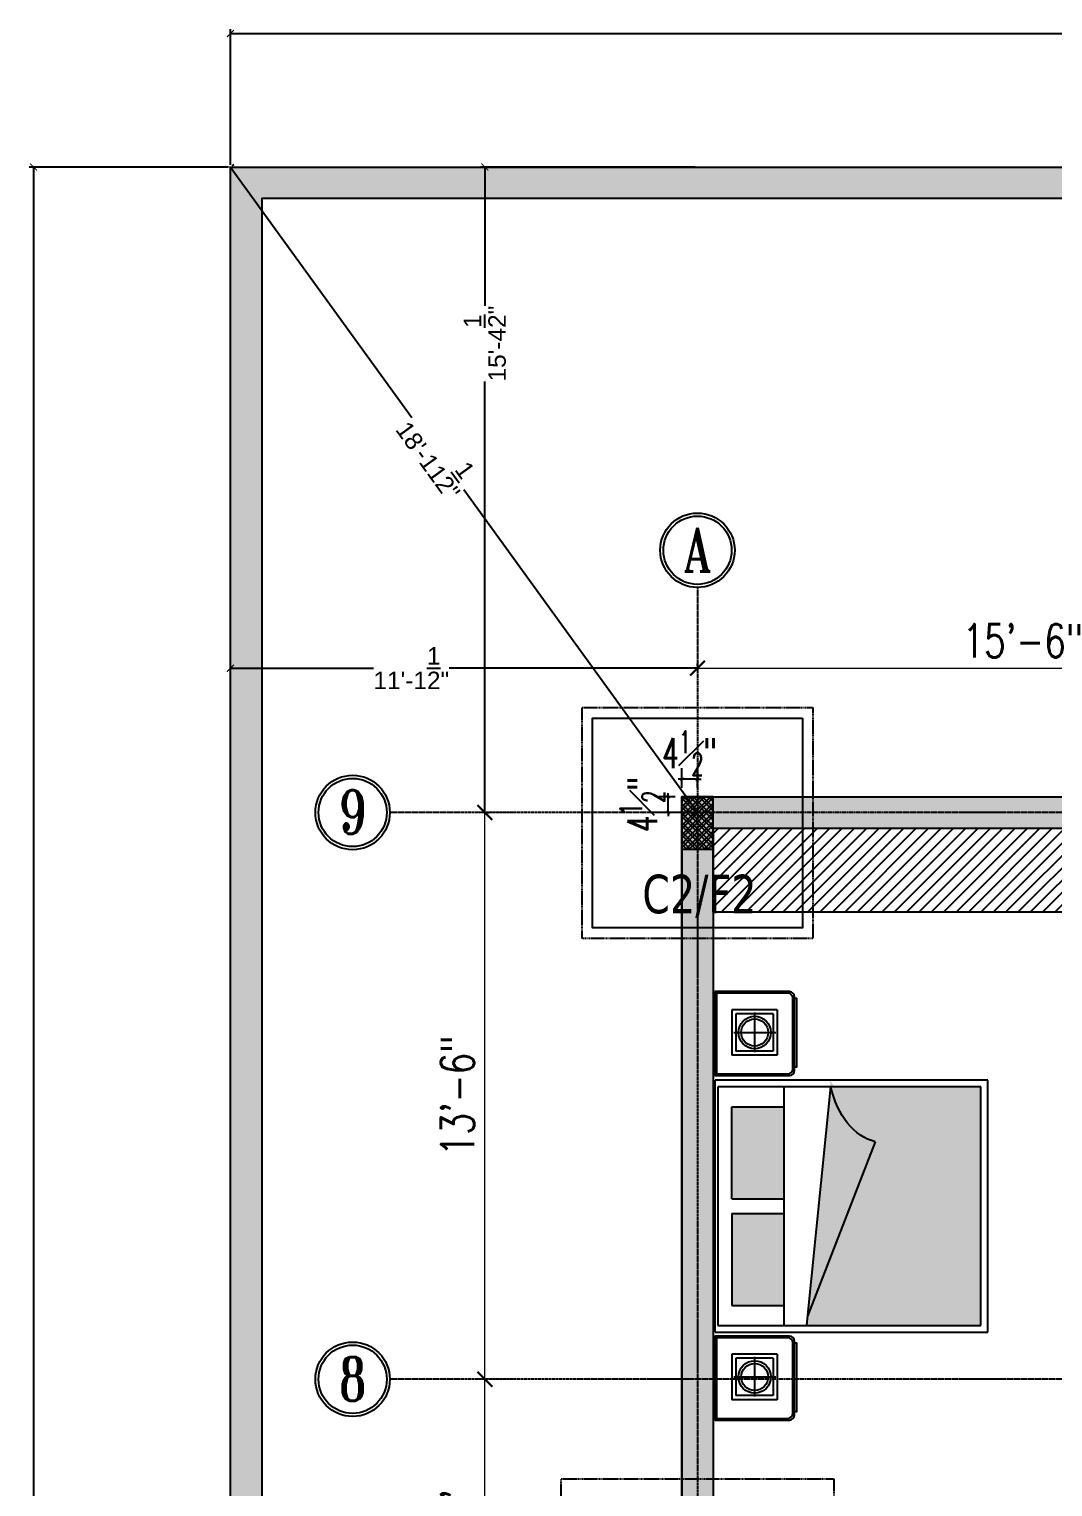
# Model space of a CAD drawing. Header units: inches. Extents: x 99023 to 109265, y 17199 to 18675.
# Drawn here: x 102833.8 to 103126.4, y 18217.2 to 18633.8 of the extents above; entities that cross this region are included whole.
import ezdxf
from ezdxf.enums import TextEntityAlignment as Align

# ---------------------------------------------------------------- set-up
doc = ezdxf.new("R2010")
doc.units = ezdxf.units.IN
doc.linetypes.add('CENTER', pattern=[2, 1.25, -0.25, 0.25, -0.25])
doc.linetypes.add('HIDDEN', pattern=[0.375, 0.25, -0.125])
doc.layers.get('0').update_dxf_attribs({"color": 255})
for name, color, linetype in [('Column', 170, 'Continuous'), ('FOOT', 4, 'Continuous'), ('FRN', 8, 'Continuous'), ('GRID-DIM', 5, 'Continuous'), ('HAT', 8, 'Continuous'), ('HATCH', 8, 'Continuous'), ('I-WALL-PATT', 7, 'Continuous'), ('PLAN', 1, 'Continuous'), ('TEXT', 7, 'Continuous')]:
    doc.layers.add(name, color=color, linetype=linetype)
doc.layers.add('DIM', color=250, linetype='Continuous', lineweight=15)
doc.styles.add('JCK', font='verdana.ttf', dxfattribs={"width": 0.75})
doc.styles.add('ROMANS', font='romans.shx', dxfattribs={"width": 0.75})
doc.styles.add('ROMANT', font='romant.shx')
doc.styles.get("Standard").update_dxf_attribs({"font": 'arial.ttf'})
doc.styles.add('style2', font='romans.shx', dxfattribs={"width": 0.65})
doc.dimstyles.new('115', dxfattribs={"dimscale": 4.25, "dimtxt": 3, "dimasz": 0.5, "dimexe": 0.75, "dimexo": 0.75, "dimgap": 0.25, "dimtad": 1, "dimdec": 8, "dimzin": 0, "dimdsep": 46, "dimlunit": 4, "dimtxsty": 'style2', "dimblk": 'DOT', "dimcen": 0.25, "dimdle": 0.75, "dimclrd": 5, "dimclre": 5, "dimclrt": 2, "dimadec": 0, "dimazin": 0, "dimtfac": 0.75, "dimtdec": 8, "dimtix": 1, "dimtmove": 2, "dimatfit": 0, "dimfxl": 1, "dimfrac": 1, "dimtolj": 1, "dimtzin": 0, "dimlwd": -1, "dimlwe": -1, "dimarcsym": 0})
doc.dimstyles.new('ISO-25', dxfattribs={"dimtxt": 5, "dimasz": 2, "dimexe": 1.25, "dimexo": 0.625, "dimtad": 0, "dimdec": 1, "dimlunit": 4, "dimtxsty": 'Standard', "dimblk": 'ARCHTICK', "dimcen": 2.5, "dimclrd": 5, "dimclre": 5, "dimclrt": 6, "dimadec": 0, "dimazin": 0, "dimtfac": 1, "dimtdec": 1, "dimtmove": 0, "dimatfit": 3, "dimfxl": 1, "dimarcsym": 0})
doc.dimstyles.new('JCK', dxfattribs={"dimscale": 4.25, "dimtxt": 3.25, "dimasz": 1.5, "dimexe": 1, "dimexo": 1, "dimgap": 0.5, "dimtad": 1, "dimdec": 1, "dimzin": 0, "dimdsep": 46, "dimlunit": 4, "dimtxsty": 'ROMANS', "dimblk": 'ARCHTICK', "dimcen": 0.09, "dimdle": 1, "dimclrd": 5, "dimclre": 5, "dimclrt": 6, "dimadec": 0, "dimazin": 0, "dimtfac": 1, "dimtdec": 1, "dimtix": 1, "dimtmove": 2, "dimatfit": 0, "dimfxl": 1, "dimfrac": 1, "dimtolj": 1, "dimtzin": 0, "dimlwd": -1, "dimlwe": -1, "dimarcsym": 0})

# ---------------------------------------------------------------- blocks, each defined once
blk = doc.blocks.new('_ArchTick')
at = {"color": 0, "linetype": 'ByBlock', "const_width": 0.15}
blk.add_lwpolyline([(-0.5, -0.5), (0.5, 0.5)], dxfattribs=at)
blk = doc.blocks.new('*D116')
at = {"layer": 'Defpoints', "color": 0, "linetype": 'ByBlock', "lineweight": -2, "transparency": 16777216}
for p in [(103020.34, 18419.46), (103020.34, 18413.78), (103024.84, 18413.78)]:
    blk.add_point(p, dxfattribs=at)
at = {"layer": 'GRID-DIM', "color": 5, "linetype": 'ByBlock', "transparency": 16777216}
for p, q in [((103020.34, 18416.97), (103020.34, 18422.65)), ((103024.84, 18416.97), (103024.84, 18422.65)), ((103020.34, 18419.46), (103019.28, 18419.46)), ((103024.84, 18419.46), (103020.34, 18419.46)), ((103024.84, 18419.46), (103025.91, 18419.46))]:
    blk.add_line(p, q, dxfattribs=at)
at = {"layer": 'GRID-DIM', "color": 5, "linetype": 'ByBlock', "transparency": 16777216, "xscale": 1.0625, "yscale": 1.0625, "zscale": 1.0625}
blk.add_blockref('_ArchTick', (103020.34, 18419.46), dxfattribs=at)
at = {"layer": 'GRID-DIM', "color": 5, "linetype": 'ByBlock', "transparency": 16777216, "xscale": 1.0625, "yscale": 1.0625, "zscale": 1.0625, "rotation": 180}
blk.add_blockref('_ArchTick', (103024.84, 18419.46), dxfattribs=at)
at = {"layer": 'GRID-DIM', "color": 2, "linetype": 'ByBlock', "transparency": 16777216, "insert": (103022.59, 18426.9), "char_height": 8.5, "attachment_point": 5, "style": 'style2'}
blk.add_mtext('\\A1;4{\\H0.75x;\\S1#2;}"', dxfattribs=at)
blk = doc.blocks.new('*D117')
at = {"layer": 'Defpoints', "color": 0, "linetype": 'ByBlock', "lineweight": -2, "transparency": 16777216}
for p in [(103016.49, 18414.44), (103021.62, 18414.44), (103021.62, 18409.94)]:
    blk.add_point(p, dxfattribs=at)
at = {"layer": 'GRID-DIM', "color": 5, "linetype": 'ByBlock', "transparency": 16777216}
for p, q in [((103018.44, 18414.44), (103013.3, 18414.44)), ((103016.49, 18414.44), (103016.49, 18415.5)), ((103016.49, 18409.94), (103016.49, 18414.44)), ((103018.44, 18409.94), (103013.3, 18409.94)), ((103016.49, 18409.94), (103016.49, 18408.88))]:
    blk.add_line(p, q, dxfattribs=at)
at = {"layer": 'GRID-DIM', "color": 5, "linetype": 'ByBlock', "transparency": 16777216, "xscale": 1.0625, "yscale": 1.0625, "zscale": 1.0625}
for p, rotation in [((103016.49, 18414.44), 270), ((103016.49, 18409.94), 90)]:
    blk.add_blockref('_ArchTick', p, dxfattribs=dict(at, rotation=rotation))
at = {"layer": 'GRID-DIM', "color": 2, "linetype": 'ByBlock', "transparency": 16777216, "insert": (103009.05, 18412.19), "char_height": 8.5, "attachment_point": 5, "rotation": 90, "style": 'style2'}
blk.add_mtext('\\A1;4{\\H0.75x;\\S1#2;}"', dxfattribs=at)
blk = doc.blocks.new('*D86')
at = {"layer": 'Defpoints', "color": 0, "linetype": 'ByBlock', "lineweight": -2, "transparency": 16777216}
for p in [(103210.84, 18451.2), (103024.84, 18449.38), (103210.84, 18449.38)]:
    blk.add_point(p, dxfattribs=at)
at = {"layer": 'DIM', "color": 5, "linetype": 'ByBlock', "transparency": 16777216}
for p, q in [((103022.72, 18451.2), (103212.97, 18451.2)), ((103024.84, 18451.51), (103024.84, 18453.33)), ((103210.84, 18451.51), (103210.84, 18453.33))]:
    blk.add_line(p, q, dxfattribs=at)
at = {"layer": 'DIM', "color": 5, "linetype": 'ByBlock', "transparency": 16777216, "xscale": 4.25, "yscale": 4.25, "zscale": 4.25, "rotation": 180}
blk.add_blockref('_ArchTick', (103024.84, 18451.2), dxfattribs=at)
at = {"layer": 'DIM', "color": 5, "linetype": 'ByBlock', "transparency": 16777216, "xscale": 4.25, "yscale": 4.25, "zscale": 4.25}
blk.add_blockref('_ArchTick', (103210.84, 18451.2), dxfattribs=at)
at = {"layer": 'DIM', "color": 6, "linetype": 'ByBlock', "transparency": 16777216, "insert": (103117.84, 18459.02), "char_height": 9.562, "attachment_point": 5, "style": 'ROMANS'}
blk.add_mtext('\\A1;15\'-6"', dxfattribs=at)
blk = doc.blocks.new('*D30')
at = {"layer": 'Defpoints', "color": 0, "linetype": 'ByBlock', "lineweight": -2, "transparency": 16777216}
for p in [(102964.08, 18247.94), (102975.05, 18247.94), (102975.05, 18175.94)]:
    blk.add_point(p, dxfattribs=at)
at = {"layer": 'DIM', "color": 5, "linetype": 'ByBlock', "transparency": 16777216}
for p, q in [((102964.08, 18173.81), (102964.08, 18250.06)), ((102972.92, 18247.94), (102961.95, 18247.94)), ((102972.92, 18175.94), (102961.95, 18175.94))]:
    blk.add_line(p, q, dxfattribs=at)
at = {"layer": 'DIM', "color": 5, "linetype": 'ByBlock', "transparency": 16777216, "xscale": 4.25, "yscale": 4.25, "zscale": 4.25}
for p, rotation in [((102964.08, 18247.94), 90), ((102964.08, 18175.94), 270)]:
    blk.add_blockref('_ArchTick', p, dxfattribs=dict(at, rotation=rotation))
at = {"layer": 'DIM', "color": 6, "linetype": 'ByBlock', "transparency": 16777216, "insert": (102956.26, 18211.94), "char_height": 9.562, "attachment_point": 5, "rotation": 90, "style": 'ROMANS'}
blk.add_mtext("\\A1;6'", dxfattribs=at)
blk = doc.blocks.new('*D31')
at = {"layer": 'Defpoints', "color": 0, "linetype": 'ByBlock', "lineweight": -2, "transparency": 16777216}
for p in [(102964.08, 18409.94), (102975.05, 18409.94), (102975.05, 18247.94)]:
    blk.add_point(p, dxfattribs=at)
at = {"layer": 'DIM', "color": 5, "linetype": 'ByBlock', "transparency": 16777216}
for p, q in [((102972.92, 18409.94), (102961.95, 18409.94)), ((102964.08, 18245.81), (102964.08, 18412.06)), ((102972.92, 18247.94), (102961.95, 18247.94))]:
    blk.add_line(p, q, dxfattribs=at)
at = {"layer": 'DIM', "color": 5, "linetype": 'ByBlock', "transparency": 16777216, "xscale": 4.25, "yscale": 4.25, "zscale": 4.25}
for p, rotation in [((102964.08, 18409.94), 90), ((102964.08, 18247.94), 270)]:
    blk.add_blockref('_ArchTick', p, dxfattribs=dict(at, rotation=rotation))
at = {"layer": 'DIM', "color": 6, "linetype": 'ByBlock', "transparency": 16777216, "insert": (102956.26, 18328.94), "char_height": 9.562, "attachment_point": 5, "rotation": 90, "style": 'ROMANS'}
blk.add_mtext('\\A1;13\'-6"', dxfattribs=at)
blk = doc.blocks.new('*D120')
at = {"color": 5, "lineweight": -2, "transparency": 16777216}
for p, q in [((102891.34, 18595.06), (102891.34, 18633.85)), ((105531.34, 18595.06), (105531.34, 18633.85)), ((102891.34, 18632.6), (104188.3, 18632.6)), ((105531.34, 18632.6), (104234.39, 18632.6))]:
    blk.add_line(p, q, dxfattribs=at)
at = {"layer": 'Defpoints', "color": 0, "lineweight": -2, "transparency": 16777216}
for p in [(105531.34, 18632.6), (102891.34, 18594.44), (105531.34, 18594.44)]:
    blk.add_point(p, dxfattribs=at)
at = {"color": 5, "lineweight": -2, "transparency": 16777216, "xscale": 2, "yscale": 2, "zscale": 2, "rotation": 180}
blk.add_blockref('_ArchTick', (102891.34, 18632.6), dxfattribs=at)
at = {"color": 5, "lineweight": -2, "transparency": 16777216, "xscale": 2, "yscale": 2, "zscale": 2}
blk.add_blockref('_ArchTick', (105531.34, 18632.6), dxfattribs=at)
at = {"color": 6, "lineweight": -2, "transparency": 16777216, "insert": (104211.34, 18632.6), "char_height": 18, "attachment_point": 5}
blk.add_mtext("220'", dxfattribs=at)
blk = doc.blocks.new('*D121')
at = {"color": 5, "lineweight": -2, "transparency": 16777216}
for p, q in [((102890.72, 18594.44), (102833.79, 18594.44)), ((102835.04, 18594.44), (102835.04, 18016.34)), ((102835.04, 17406.44), (102835.04, 17984.54)), ((102890.72, 17406.44), (102833.79, 17406.44))]:
    blk.add_line(p, q, dxfattribs=at)
at = {"layer": 'Defpoints', "color": 0, "lineweight": -2, "transparency": 16777216}
for p in [(102891.34, 18594.44), (102835.04, 17406.44), (102891.34, 17406.44)]:
    blk.add_point(p, dxfattribs=at)
at = {"color": 5, "lineweight": -2, "transparency": 16777216, "xscale": 2, "yscale": 2, "zscale": 2}
for p, rotation in [((102835.04, 18594.44), 90), ((102835.04, 17406.44), 270)]:
    blk.add_blockref('_ArchTick', p, dxfattribs=dict(at, rotation=rotation))
at = {"color": 6, "lineweight": -2, "transparency": 16777216, "insert": (102835.04, 18000.44), "char_height": 18, "attachment_point": 5, "rotation": 90}
blk.add_mtext("99'", dxfattribs=at)
blk = doc.blocks.new('*D122')
at = {"color": 132, "lineweight": -2, "transparency": 16777216}
for p, q in [((103024.22, 18594.44), (102962.83, 18594.44)), ((102964.08, 18594.44), (102964.08, 18554.77)), ((102964.08, 18409.94), (102964.08, 18533.17)), ((102964.7, 18409.94), (102965.33, 18409.94))]:
    blk.add_line(p, q, dxfattribs=at)
at = {"layer": 'Defpoints', "color": 0, "lineweight": -2, "transparency": 16777216}
for p in [(102964.08, 18594.44), (103024.84, 18594.44), (102964.08, 18409.94)]:
    blk.add_point(p, dxfattribs=at)
at = {"color": 132, "lineweight": -2, "transparency": 16777216, "xscale": 2, "yscale": 2, "zscale": 2}
for p, rotation in [((102964.08, 18594.44), 90), ((102964.08, 18409.94), 270)]:
    blk.add_blockref('_ArchTick', p, dxfattribs=dict(at, rotation=rotation))
at = {"color": 132, "lineweight": -2, "transparency": 16777216, "insert": (102964.08, 18543.97), "char_height": 5, "attachment_point": 5, "rotation": 90}
blk.add_mtext('15\'-4{\\H1x;\\S1/2;}"', dxfattribs=at)
blk = doc.blocks.new('*D123')
at = {"color": 132, "lineweight": -2, "transparency": 16777216}
for p, q in [((102891.34, 18410.56), (102891.34, 18452.45)), ((102891.34, 18451.2), (102932.24, 18451.2)), ((103024.84, 18451.2), (102953.84, 18451.2)), ((103024.84, 18451.83), (103024.84, 18452.45))]:
    blk.add_line(p, q, dxfattribs=at)
at = {"layer": 'Defpoints', "color": 0, "lineweight": -2, "transparency": 16777216}
for p in [(102891.34, 18451.2), (103024.84, 18451.2), (102891.34, 18409.94)]:
    blk.add_point(p, dxfattribs=at)
at = {"color": 132, "lineweight": -2, "transparency": 16777216, "xscale": 2, "yscale": 2, "zscale": 2, "rotation": 180}
blk.add_blockref('_ArchTick', (102891.34, 18451.2), dxfattribs=at)
at = {"color": 132, "lineweight": -2, "transparency": 16777216, "xscale": 2, "yscale": 2, "zscale": 2}
blk.add_blockref('_ArchTick', (103024.84, 18451.2), dxfattribs=at)
at = {"color": 132, "lineweight": -2, "transparency": 16777216, "insert": (102943.04, 18451.2), "char_height": 5, "attachment_point": 5}
blk.add_mtext('11\'-1{\\H1x;\\S1/2;}"', dxfattribs=at)
blk = doc.blocks.new('*D124')
at = {"color": 132, "lineweight": -2, "transparency": 16777216}
for p, q in [((102891.34, 18594.44), (102943.15, 18522.84)), ((102891.85, 18594.81), (102892.36, 18595.17)), ((103024.84, 18409.94), (102958.09, 18502.19)), ((103024.34, 18409.57), (103023.83, 18409.21))]:
    blk.add_line(p, q, dxfattribs=at)
at = {"layer": 'Defpoints', "color": 0, "lineweight": -2, "transparency": 16777216}
for p in [(102891.34, 18594.44), (102891.34, 18594.44), (103024.84, 18409.94)]:
    blk.add_point(p, dxfattribs=at)
at = {"color": 132, "lineweight": -2, "transparency": 16777216, "xscale": 2, "yscale": 2, "zscale": 2}
for p, rotation in [((102891.34, 18594.44), 125.8886429552257), ((103024.84, 18409.94), 305.8886429552257)]:
    blk.add_blockref('_ArchTick', p, dxfattribs=dict(at, rotation=rotation))
at = {"color": 132, "lineweight": -2, "transparency": 16777216, "insert": (102950.62, 18512.51), "char_height": 5, "attachment_point": 5, "rotation": 305.8886}
blk.add_mtext('18\'-11{\\H1x;\\S1/2;}"', dxfattribs=at)
blk = doc.blocks.new('FEWFEWFEWF')
at = {"layer": 'HAT', "linetype": 'ByBlock'}
h = blk.add_hatch(dxfattribs=at)
h.set_pattern_fill('ANSI37', color=256, scale=15)
h.set_pattern_definition([(45, (-245054.2629, -54534.0869), (-1.325825215, 1.325825215), []), (135, (-245054.2629, -54534.0869), (-1.325825215, -1.325825215), [])])
h.paths.add_polyline_path([(106331.70369, 17979.43877), (106346.70369, 17979.43877), (106346.70369, 17988.43877), (106331.70369, 17988.43877)])
edge = h.paths.add_edge_path()
edge.add_arc((106526.70369, 18066.43877), 6, 0, 360)
edge = h.paths.add_edge_path()
edge.add_arc((106370.70369, 18066.43877), 6, 0, 360)
edge = h.paths.add_edge_path()
edge.add_arc((106526.70369, 18175.93877), 6, 0, 360)
edge = h.paths.add_edge_path()
edge.add_arc((106370.70369, 18175.93877), 6, 0, 360)
edge = h.paths.add_edge_path()
edge.add_arc((106898.70369, 17926.60544), 6, 0, 360)
edge = h.paths.add_edge_path()
edge.add_arc((106898.70369, 17769.43877), 6, 0, 360)
edge = h.paths.add_edge_path()
edge.add_arc((106673.91863, 17769.43877), 6, 0, 360)
edge = h.paths.add_edge_path()
edge.add_arc((106816.20369, 17851.93877), 6, 0, 360)
edge = h.paths.add_edge_path()
edge.add_arc((106693.24221, 17851.93877), 6, 0, 360)
edge = h.paths.add_edge_path()
edge.add_arc((106594.20369, 17851.93877), 6, 0, 360)
h.paths.add_polyline_path([(106820.70369, 17979.43877), (106802.70369, 17979.43877), (106802.70369, 17988.43877), (106820.70369, 17988.43877)])
h.paths.add_polyline_path([(106679.74221, 17979.43877), (106697.74221, 17979.43877), (106697.74221, 17988.43877), (106679.74221, 17988.43877)])
h.paths.add_polyline_path([(106514.70369, 17979.43877), (106529.70369, 17979.43877), (106529.70369, 17988.43877), (106514.70369, 17988.43877)])
h.paths.add_polyline_path([(106331.70369, 17847.43877), (106346.70369, 17847.43877), (106346.70369, 17856.43877), (106331.70369, 17856.43877)])
h.paths.add_polyline_path([(106514.70369, 17862.43877), (106514.70369, 17847.43877), (106523.70369, 17847.43877), (106523.70369, 17862.43877)])
h.paths.add_polyline_path([(106811.70369, 18261.43877), (106811.70369, 18243.43877), (106820.70369, 18243.43877), (106820.70369, 18261.43877)])
h.paths.add_polyline_path([(106688.74221, 18261.43877), (106688.74221, 18243.43877), (106697.74221, 18243.43877), (106697.74221, 18261.43877)])
h.paths.add_polyline_path([(106514.70369, 18258.43877), (106514.70369, 18243.43877), (106523.70369, 18243.43877), (106523.70369, 18258.43877)])
h.paths.add_polyline_path([(106430.70369, 18258.43877), (106430.70369, 18243.43877), (106439.70369, 18243.43877), (106439.70369, 18258.43877)])
h.paths.add_polyline_path([(106247.70369, 18258.43877), (106247.70369, 18243.43877), (106256.70369, 18243.43877), (106256.70369, 18258.43877)])
h.paths.add_polyline_path([(106133.70369, 18171.43877), (106151.70369, 18171.43877), (106151.70369, 18180.43877), (106133.70369, 18180.43877)])
h.paths.add_polyline_path([(106142.70369, 18006.43877), (106142.70369, 17991.43877), (106151.70369, 17991.43877), (106151.70369, 18006.43877)])
h.paths.add_polyline_path([(106142.70369, 17862.43877), (106142.70369, 17847.43877), (106151.70369, 17847.43877), (106151.70369, 17862.43877)])
h.paths.add_polyline_path([(105956.70369, 17862.43877), (105956.70369, 17847.43877), (105965.70369, 17847.43877), (105965.70369, 17862.43877)])
h.paths.add_polyline_path([(105956.70369, 18006.43877), (105956.70369, 17991.43877), (105965.70369, 17991.43877), (105965.70369, 18006.43877)])
h.paths.add_polyline_path([(105956.70369, 18189.43877), (105956.70369, 18171.43877), (105965.70369, 18171.43877), (105965.70369, 18189.43877)])
h.paths.add_polyline_path([(105956.70369, 18414.43877), (105956.70369, 18399.43877), (105965.70369, 18399.43877), (105965.70369, 18414.43877)])
h.paths.add_polyline_path([(106247.70369, 18405.43877), (106262.70369, 18405.43877), (106262.70369, 18414.43877), (106247.70369, 18414.43877)])
h.paths.add_polyline_path([(106136.70369, 18405.43877), (106151.70369, 18405.43877), (106151.70369, 18414.43877), (106136.70369, 18414.43877)])
h.paths.add_polyline_path([(106424.70369, 18405.43877), (106439.70369, 18405.43877), (106439.70369, 18414.43877), (106424.70369, 18414.43877)])
h.paths.add_polyline_path([(106514.70369, 18405.43877), (106529.70369, 18405.43877), (106529.70369, 18414.43877), (106514.70369, 18414.43877)])
h.paths.add_polyline_path([(106805.70369, 18405.43877), (106820.70369, 18405.43877), (106820.70369, 18414.43877), (106805.70369, 18414.43877)])
h.paths.add_polyline_path([(106682.74221, 18405.43877), (106697.74221, 18405.43877), (106697.74221, 18414.43877), (106682.74221, 18414.43877)])
at = {"layer": 'I-WALL-PATT', "true_color": 0x3b3b3b, "transparency": 33554687}
h = blk.add_hatch(color=250, dxfattribs=at)
h.dxf.hatch_style = 1
h.paths.add_polyline_path([(106826.70369, 18585.43877), (106826.70369, 18594.43877), (105827.70369, 18594.43877), (105827.70369, 17406.43877), (108467.70369, 17406.43877), (108467.70369, 18594.43877), (107165.70369, 18594.43877), (107165.70369, 18585.43877), (107361.82396, 18585.43877), (108458.70369, 18585.43877), (108458.70369, 17415.43877), (105836.70369, 17415.43877), (105836.70369, 18585.43877)])
h.paths.add_polyline_path([(106898.70369, 18594.43877), (106898.70369, 18585.43877), (106973.70369, 18585.43877), (106973.70369, 18594.43877)], flags=17)
at = {"layer": 'I-WALL-PATT', "true_color": 0x636466, "transparency": 33554687}
h = blk.add_hatch(color=251, dxfattribs=at)
h.dxf.hatch_style = 1
h.paths.add_polyline_path([(106070.70369, 18414.43877), (105956.70369, 18414.43877), (105956.70369, 18171.43877), (105965.70369, 18171.43877), (106151.70369, 18171.43877), (106151.70369, 18177.43877), (105965.70369, 18177.43877), (105965.70369, 18201.43877), (105965.70369, 18405.43877), (106070.70369, 18405.43877)])
h.paths.add_polyline_path([(106181.70369, 18414.43877), (106130.70369, 18414.43877), (106130.70369, 18405.43877), (106145.70369, 18405.43877), (106145.70369, 18399.43877), (106151.70369, 18399.43877), (106151.70369, 18405.43877), (106181.70369, 18405.43877)])
h.paths.add_polyline_path([(106358.70369, 18414.43877), (106217.70369, 18414.43877), (106217.70369, 18405.43877), (106247.70369, 18405.43877), (106247.70369, 18249.43877), (106151.70369, 18249.43877), (106151.70369, 18369.43877), (106145.70369, 18369.43877), (106145.70369, 18231.43877), (106151.70369, 18231.43877), (106151.70369, 18243.43877), (106382.70369, 18243.43877), (106382.70369, 18249.43877), (106253.70369, 18249.43877), (106253.70369, 18405.43877), (106358.70369, 18405.43877)])
h.paths.add_polyline_path([(106456.16724, 18414.43877), (106439.70369, 18414.43877), (106439.70369, 18405.43877), (106432.70369, 18405.43877), (106456.16724, 18405.43877)])
h.paths.add_polyline_path([(106616.74221, 18414.43877), (106491.6819, 18414.43877), (106491.6819, 18405.43877), (106514.70369, 18405.43877), (106514.70369, 18249.43877), (106439.70369, 18249.43877), (106439.70369, 18369.43877), (106433.70369, 18369.43877), (106433.70369, 18249.43877), (106433.70369, 18243.43877), (106520.70369, 18243.43877), (106520.70369, 18249.43877), (106520.70369, 18405.43877), (106616.74221, 18405.43877)])
h.paths.add_polyline_path([(106820.70369, 18414.43877), (106776.70581, 18414.43877), (106776.70581, 18405.43877), (106811.70369, 18405.43877), (106811.70369, 18315.43877), (106697.74221, 18315.43877), (106697.74221, 18369.43877), (106691.74221, 18369.43877), (106691.74221, 18249.43877), (106580.70369, 18249.43877), (106571.70369, 18249.43877), (106571.70369, 18243.43877), (106769.70369, 18243.43877), (106769.70369, 18249.43877), (106697.74221, 18249.43877), (106697.74221, 18275.47446), (106697.60803, 18275.47446), (106697.60803, 18277.68167), (106697.74221, 18309.43877), (106745.70369, 18309.43877), (106751.70369, 18309.43877), (106811.70369, 18309.43877), (106811.70369, 18303.43877), (106820.70369, 18303.43877)])
at = {"layer": 'I-WALL-PATT', "true_color": 0x552a2a, "transparency": 33554687}
h = blk.add_hatch(dxfattribs=at)
h.set_pattern_fill('ANSI31', color=19, scale=20)
h.set_pattern_definition([(45, (104942.4543, 29170.0435), (-1.76776695, 1.76776695), [])])
h.paths.add_polyline_path([(106085.70369, 18405.43877), (105965.70369, 18405.43877), (105965.70369, 18381.43877), (106085.70369, 18381.43877)])
at = {"layer": 'I-WALL-PATT', "true_color": 0x727430, "transparency": 33554687}
h = blk.add_hatch(color=67, dxfattribs=at)
h.dxf.hatch_style = 1
edge = h.paths.add_edge_path()
edge.add_line((105992.69669, 18266.01604), (106012.02321, 18315.8289))
edge.add_ellipse((106014.64658, 18338.47238), major_axis=(0, 22.95113), ratio=0.700439406, start_angle=107.5918241, end_angle=170.6080762, ccw=False)
edge.add_line((105999.32251, 18331.53577), (105992.69669, 18266.01604))
h.paths.add_polyline_path([(105985.86582, 18269.01416), (105985.86582, 18295.36466), (105971.01145, 18295.36466), (105971.01145, 18269.01416)])
h.paths.add_polyline_path([(105971.01145, 18299.47009), (105985.86582, 18299.47009), (105985.86582, 18325.8206), (105971.01145, 18325.8206)])
at = {"layer": 'I-WALL-PATT', "true_color": 0xbec16c, "transparency": 33554687}
h = blk.add_hatch(color=63, dxfattribs=at)
h.dxf.hatch_style = 1
edge = h.paths.add_edge_path()
edge.add_line((105992.69669, 18266.01604), (105992.42541, 18263.33351))
edge.add_line((105992.42541, 18263.33351), (106042.24724, 18263.33351))
edge.add_line((106042.24724, 18263.33351), (106042.24724, 18331.50125))
edge.add_line((106042.24724, 18331.50125), (105999.3302, 18331.50125))
edge.add_ellipse((106014.64658, 18338.47238), major_axis=(0, 22.95113), ratio=0.700439406, start_angle=107.6822529, end_angle=170.6080762)
edge.add_line((106012.02321, 18315.8289), (105992.69669, 18266.01604))
at = {"color": 251, "true_color": 0x636466}
for p, q in [((105966.19432, 18358.74457), (105966.19432, 18334.74457)), ((105987.49789, 18358.74457), (105966.19432, 18358.74457)), ((105987.02248, 18358.26917), (105966.19432, 18358.26917)), ((105966.66972, 18358.74457), (105966.66972, 18334.74457)), ((105988.44869, 18336.64618), (105988.44869, 18356.84296)), ((105988.92409, 18336.17078), (105988.92409, 18357.31837)), ((105983.98559, 18353.54359), (105971.00016, 18353.54359)), ((105971.00016, 18353.54359), (105971.00016, 18340.55816)), ((105982.82617, 18352.38417), (105972.15957, 18352.38417)), ((105972.15957, 18352.38417), (105972.15957, 18341.71757)), ((105977.55052, 18352.79896), (105977.55052, 18341.46385)), ((105982.82617, 18352.38417), (105982.82617, 18341.71757)), ((105983.98559, 18353.54359), (105983.98559, 18340.55816)), ((105971.64383, 18347.05966), (105983.60069, 18347.05966)), ((105982.82617, 18341.71757), (105972.15957, 18341.71757)), ((105983.98559, 18340.55816), (105971.00016, 18340.55816)), ((105966.19432, 18335.21998), (105987.02248, 18335.21998)), ((105966.19432, 18334.74457), (105987.49789, 18334.74457)), ((105966.23671, 18261.43877), (105966.23671, 18333.43877)), ((106044.23671, 18333.43877), (105966.23671, 18333.43877)), ((106044.23671, 18261.43877), (106044.23671, 18333.43877)), ((105967.0325, 18331.50125), (105967.0325, 18263.33351)), ((106042.24724, 18331.50125), (105967.0325, 18331.50125)), ((105985.86582, 18331.48183), (105985.86582, 18263.32524)), ((105992.42785, 18263.3576), (105999.32251, 18331.53577)), ((106042.24724, 18263.33351), (106042.24724, 18331.50125)), ((105971.01145, 18299.47009), (105971.01145, 18325.8206)), ((105971.01145, 18325.8206), (105985.86582, 18325.8206)), ((106012.02321, 18315.8289), (105992.66977, 18265.94665)), ((105971.01145, 18299.47009), (105986.0019, 18299.47009)), ((105971.01145, 18295.36466), (105971.01145, 18269.01416)), ((105971.01145, 18295.36466), (105986.0019, 18295.36466)), ((105971.01145, 18269.01416), (105985.86582, 18269.01416)), ((105967.0325, 18263.33351), (106042.24724, 18263.33351)), ((105966.19432, 18260.29056), (105966.19432, 18236.29056)), ((105987.49789, 18260.29056), (105966.19432, 18260.29056)), ((105987.02248, 18259.81516), (105966.19432, 18259.81516)), ((105966.23671, 18261.43877), (106044.23671, 18261.43877)), ((105966.66972, 18260.29056), (105966.66972, 18236.29056)), ((105988.44869, 18238.19217), (105988.44869, 18258.38895)), ((105988.92409, 18237.71677), (105988.92409, 18258.86435)), ((105983.98559, 18255.08958), (105971.00016, 18255.08958)), ((105971.00016, 18255.08958), (105971.00016, 18242.10415)), ((105982.82617, 18253.93016), (105972.15957, 18253.93016)), ((105972.15957, 18253.93016), (105972.15957, 18243.26356)), ((105977.55052, 18254.34494), (105977.55052, 18243.00984)), ((105982.82617, 18253.93016), (105982.82617, 18243.26356)), ((105983.98559, 18255.08958), (105983.98559, 18242.10415)), ((105971.64383, 18248.60565), (105983.60069, 18248.60565)), ((105983.98559, 18242.10415), (105971.00016, 18242.10415)), ((105982.82617, 18243.26356), (105972.15957, 18243.26356)), ((105966.19432, 18236.76596), (105987.02248, 18236.76596)), ((105966.19432, 18236.29056), (105987.49789, 18236.29056))]:
    blk.add_line(p, q, dxfattribs=at)
for points in [[(105988.97292, 18337.10809), (105988.97292, 18356.83541), (105989.54715, 18356.83541), (105989.54715, 18337.10809)], [(105988.97292, 18238.65408), (105988.97292, 18258.3814), (105989.54715, 18258.3814), (105989.54715, 18238.65408)]]:
    blk.add_lwpolyline(points, close=True, dxfattribs=at)
for centre, radius in [((105977.55012, 18347.05966), 4.63765), ((105977.55052, 18347.05966), 3.86471), ((105977.55012, 18248.60565), 4.63765), ((105977.55052, 18248.60565), 3.86471)]:
    blk.add_circle(centre, radius, dxfattribs=at)
for centre, start, end in [((105987.02248, 18356.84296), 0, 90), ((105987.49789, 18357.31837), 0, 90), ((105987.02248, 18336.64618), 270, 0), ((105987.49789, 18336.17078), 270, 0), ((105987.02248, 18258.38895), 0, 90), ((105987.49789, 18258.86435), 0, 90), ((105987.02248, 18238.19217), 270, 0), ((105987.49789, 18237.71677), 270, 0)]:
    blk.add_arc(centre, 1.42621, start, end, dxfattribs=at)
at = {"color": 251, "true_color": 0x636466, "extrusion": (0, 0, -1)}
blk.add_ellipse((106014.64658, 18338.47238), major_axis=(0, 22.95113), ratio=0.700439406, start_param=3.305512646, end_param=4.405353729, dxfattribs=at)
at = {"layer": 'Column', "color": 3, "linetype": 'ByBlock', "ltscale": 12}
blk.add_lwpolyline([(105956.70369, 18414.43877), (105956.70369, 18399.43877), (105965.70369, 18399.43877), (105965.70369, 18414.43877)], close=True, dxfattribs=at)
at = {"layer": 'I-WALL-PATT', "color": 18, "true_color": 0x000000}
for p, q in [((105827.70369, 18594.43877), (106826.70369, 18594.43877)), ((105827.70369, 17406.43877), (105827.70369, 18594.43877)), ((105956.70369, 18414.43877), (106622.70369, 18414.43877)), ((105956.70369, 18414.43877), (105956.70369, 18171.43877)), ((105965.70369, 18405.43877), (106146.70369, 18405.43877)), ((105965.70369, 18405.43877), (105965.70369, 18177.43877))]:
    blk.add_line(p, q, dxfattribs=at)
at = {"layer": 'I-WALL-PATT', "color": 19, "true_color": 0x552a2a}
for p, q in [((105965.70369, 18405.43877), (106085.70369, 18405.43877)), ((105965.70369, 18381.43877), (105965.70369, 18405.43877)), ((106085.70369, 18381.43877), (105965.70369, 18381.43877))]:
    blk.add_line(p, q, dxfattribs=at)
at = {"layer": 'I-WALL-PATT', "color": 18, "true_color": 0x000000}
blk.add_lwpolyline([(106826.70369, 18585.43877), (105836.70369, 18585.43877), (105836.70369, 17415.43877), (108458.70369, 17415.43877), (108458.70369, 18585.43877), (107165.70369, 18585.43877)], dxfattribs=at)
at = {"layer": 'I-WALL-PATT', "color": 251, "true_color": 0x636466}
blk.add_lwpolyline([(105956.70369, 17847.43877), (105956.70369, 18414.43877), (106820.70369, 18414.43877), (106820.70369, 17979.43877), (106523.70369, 17979.43877), (106523.70369, 17847.43877), (105956.70369, 17847.43877)], dxfattribs=at)
blk = doc.blocks.new('RTHTRHTRJ')
at = {"layer": 'HAT', "linetype": 'ByBlock'}
h = blk.add_hatch(dxfattribs=at)
h.set_pattern_fill('ANSI37', color=256, scale=15)
h.set_pattern_definition([(45, (-247990.6225, -54534.0869), (-1.325825215, 1.325825215), []), (135, (-247990.6225, -54534.0869), (-1.325825215, -1.325825215), [])])
h.paths.add_polyline_path([(103395.34, 17979.44), (103410.34, 17979.44), (103410.34, 17988.44), (103395.34, 17988.44)])
edge = h.paths.add_edge_path()
edge.add_arc((103590.34, 18066.44), 6, 0, 360)
edge = h.paths.add_edge_path()
edge.add_arc((103434.34, 18066.44), 6, 0, 360)
edge = h.paths.add_edge_path()
edge.add_arc((103590.34, 18175.94), 6, 0, 360)
edge = h.paths.add_edge_path()
edge.add_arc((103434.34, 18175.94), 6, 0, 360)
edge = h.paths.add_edge_path()
edge.add_arc((103962.34, 17926.61), 6, 0, 360)
edge = h.paths.add_edge_path()
edge.add_arc((103962.34, 17769.44), 6, 0, 360)
edge = h.paths.add_edge_path()
edge.add_arc((103737.56, 17769.44), 6, 0, 360)
edge = h.paths.add_edge_path()
edge.add_arc((103879.84, 17851.94), 6, 0, 360)
edge = h.paths.add_edge_path()
edge.add_arc((103756.88, 17851.94), 6, 0, 360)
edge = h.paths.add_edge_path()
edge.add_arc((103657.84, 17851.94), 6, 0, 360)
h.paths.add_polyline_path([(103884.34, 17979.44), (103866.34, 17979.44), (103866.34, 17988.44), (103884.34, 17988.44)])
h.paths.add_polyline_path([(103743.38, 17979.44), (103761.38, 17979.44), (103761.38, 17988.44), (103743.38, 17988.44)])
h.paths.add_polyline_path([(103578.34, 17979.44), (103593.34, 17979.44), (103593.34, 17988.44), (103578.34, 17988.44)])
h.paths.add_polyline_path([(103395.34, 17847.44), (103410.34, 17847.44), (103410.34, 17856.44), (103395.34, 17856.44)])
h.paths.add_polyline_path([(103578.34, 17862.44), (103578.34, 17847.44), (103587.34, 17847.44), (103587.34, 17862.44)])
h.paths.add_polyline_path([(103875.34, 18261.44), (103875.34, 18243.44), (103884.34, 18243.44), (103884.34, 18261.44)])
h.paths.add_polyline_path([(103752.38, 18261.44), (103752.38, 18243.44), (103761.38, 18243.44), (103761.38, 18261.44)])
h.paths.add_polyline_path([(103578.34, 18258.44), (103578.34, 18243.44), (103587.34, 18243.44), (103587.34, 18258.44)])
h.paths.add_polyline_path([(103494.34, 18258.44), (103494.34, 18243.44), (103503.34, 18243.44), (103503.34, 18258.44)])
h.paths.add_polyline_path([(103311.34, 18258.44), (103311.34, 18243.44), (103320.34, 18243.44), (103320.34, 18258.44)])
h.paths.add_polyline_path([(103197.34, 18171.44), (103215.34, 18171.44), (103215.34, 18180.44), (103197.34, 18180.44)])
h.paths.add_polyline_path([(103206.34, 18006.44), (103206.34, 17991.44), (103215.34, 17991.44), (103215.34, 18006.44)])
h.paths.add_polyline_path([(103206.34, 17862.44), (103206.34, 17847.44), (103215.34, 17847.44), (103215.34, 17862.44)])
h.paths.add_polyline_path([(103020.34, 17862.44), (103020.34, 17847.44), (103029.34, 17847.44), (103029.34, 17862.44)])
h.paths.add_polyline_path([(103020.34, 18006.44), (103020.34, 17991.44), (103029.34, 17991.44), (103029.34, 18006.44)])
h.paths.add_polyline_path([(103020.34, 18189.44), (103020.34, 18171.44), (103029.34, 18171.44), (103029.34, 18189.44)])
h.paths.add_polyline_path([(103020.34, 18414.44), (103020.34, 18399.44), (103029.34, 18399.44), (103029.34, 18414.44)])
h.paths.add_polyline_path([(103311.34, 18405.44), (103326.34, 18405.44), (103326.34, 18414.44), (103311.34, 18414.44)])
h.paths.add_polyline_path([(103200.34, 18405.44), (103215.34, 18405.44), (103215.34, 18414.44), (103200.34, 18414.44)])
h.paths.add_polyline_path([(103488.34, 18405.44), (103503.34, 18405.44), (103503.34, 18414.44), (103488.34, 18414.44)])
h.paths.add_polyline_path([(103578.34, 18405.44), (103593.34, 18405.44), (103593.34, 18414.44), (103578.34, 18414.44)])
h.paths.add_polyline_path([(103869.34, 18405.44), (103884.34, 18405.44), (103884.34, 18414.44), (103869.34, 18414.44)])
h.paths.add_polyline_path([(103746.38, 18405.44), (103761.38, 18405.44), (103761.38, 18414.44), (103746.38, 18414.44)])
at = {"layer": 'Column', "color": 3, "linetype": 'ByBlock', "ltscale": 12}
blk.add_lwpolyline([(103020.34, 18414.44), (103020.34, 18399.44), (103029.34, 18399.44), (103029.34, 18414.44)], close=True, dxfattribs=at)
at = {"layer": 'FOOT', "ltscale": 2}
blk.add_lwpolyline([(103054.84, 18436.94), (103054.84, 18376.94), (102994.84, 18376.94), (102994.84, 18436.94)], close=True, dxfattribs=at)
at = {"layer": 'FRN', "color": 8}
for centre, radius in [((103024.84, 18484.9), 10.64), ((103024.84, 18484.9), 9.75), ((102926.26, 18409.94), 10.64), ((102926.26, 18409.94), 9.75), ((102926.26, 18247.94), 10.64), ((102926.26, 18247.94), 9.75)]:
    blk.add_circle(centre, radius, dxfattribs=at)
at = {"layer": 'HATCH', "linetype": 'HIDDEN'}
for points in [[(103057.84, 18439.94), (103057.84, 18373.94), (102991.84, 18373.94), (102991.84, 18439.94)], [(103063.84, 18219.44), (103063.84, 18141.44), (102985.84, 18141.44), (102985.84, 18219.44)]]:
    blk.add_lwpolyline(points, close=True, dxfattribs=at)
at = {"layer": 'I-WALL-PATT', "color": 18, "true_color": 0x000000}
for p, q in [((102891.34, 18594.44), (103890.34, 18594.44)), ((102891.34, 18594.44), (105531.34, 18594.44)), ((102891.34, 17406.44), (102891.34, 18594.44))]:
    blk.add_line(p, q, dxfattribs=at)
at = {"layer": 'PLAN', "color": 8, "linetype": 'CENTER', "ltscale": 0.5}
for p, q in [((103024.84, 18474.26), (103024.84, 17734.9)), ((104003.04, 18409.94), (102936.9, 18409.94)), ((104003.04, 18247.94), (102936.9, 18247.94))]:
    blk.add_line(p, q, dxfattribs=at)
at = {"layer": 'TEXT', "style": 'ROMANT', "width": 0.75}
for s, p in [('A', (103024.84, 18485.02)), ('9', (102926.26, 18410.06)), ('8', (102926.26, 18248.06))]:
    blk.add_text(s, height=12.48, dxfattribs=at).set_placement(p, align=Align.MIDDLE_CENTER)
at = {"layer": 'TEXT', "ltscale": 2, "style": 'JCK', "width": 0.75}
blk.add_text('C2/F2', height=11, dxfattribs=at).set_placement((103025.39, 18386.65), align=Align.MIDDLE_CENTER)
at = {"color": 18, "lineweight": -2, "true_color": 0x000000}
dim = blk.add_linear_dim(base=(105531.34, 18632.6), p1=(102891.34, 18594.44), p2=(105531.34, 18594.44), dimstyle='ISO-25', override={"dimtxt": 18}, dxfattribs=at)
dim.commit()
dim.dimension.update_dxf_attribs({"geometry": '*D120', "text_midpoint": (104211.34, 18632.6)})
dim = blk.add_linear_dim(base=(102835.04, 17406.44), p1=(102891.34, 18594.44), p2=(102891.34, 17406.44), angle=90, dimstyle='ISO-25', override={"dimtxt": 18}, dxfattribs=at)
dim.commit()
dim.dimension.update_dxf_attribs({"geometry": '*D121', "text_midpoint": (102835.04, 18000.44)})
for base, p1, p2, angle, picture, middle, dimtype in [((102964.08, 18594.44), (102964.08, 18409.94), (103024.84, 18594.44), 90, '*D122', (102964.08, 18543.97), 128), ((102891.34, 18594.44), (103024.84, 18409.94), (102891.34, 18594.44), 125.8886, '*D124', (102950.62, 18512.51), 129)]:
    dim = blk.add_linear_dim(base=base, p1=p1, p2=p2, angle=angle, dimstyle='ISO-25', override={"dimclrd": 132, "dimclre": 132, "dimclrt": 132}, dxfattribs=at)
    dim.commit()
    dim.dimension.update_dxf_attribs({"geometry": picture, "text_midpoint": middle, "dimtype": dimtype})
dim = blk.add_linear_dim(base=(102891.34, 18451.2), p1=(103024.84, 18451.2), p2=(102891.34, 18409.94), dimstyle='ISO-25', override={"dimclrd": 132, "dimclre": 132, "dimclrt": 132}, dxfattribs=at)
dim.commit()
dim.dimension.update_dxf_attribs({"geometry": '*D123', "text_midpoint": (102943.04, 18451.2), "dimtype": 128})
at = {"layer": 'DIM', "linetype": 'ByBlock'}
dim = blk.add_linear_dim(base=(103210.84, 18451.2), p1=(103024.84, 18449.38), p2=(103210.84, 18449.38), dimstyle='JCK', override={"dimtxt": 2.25, "dimasz": 1, "dimexe": 0.5, "dimexo": 0.5, "dimdle": 0.5}, dxfattribs=at)
dim.commit()
dim.dimension.update_dxf_attribs({"geometry": '*D86', "text_midpoint": (103117.84, 18459.02)})
for base, p1, p2, picture, middle in [((102964.08, 18409.94), (102975.05, 18247.94), (102975.05, 18409.94), '*D31', (102956.26, 18328.94)), ((102964.08, 18247.94), (102975.05, 18175.94), (102975.05, 18247.94), '*D30', (102956.26, 18211.94))]:
    dim = blk.add_linear_dim(base=base, p1=p1, p2=p2, angle=90, dimstyle='JCK', override={"dimtxt": 2.25, "dimasz": 1, "dimexe": 0.5, "dimexo": 0.5, "dimdle": 0.5}, dxfattribs=at)
    dim.commit()
    dim.dimension.update_dxf_attribs({"geometry": picture, "text_midpoint": middle})
at = {"layer": 'GRID-DIM', "linetype": 'ByBlock'}
dim = blk.add_linear_dim(base=(103020.34, 18419.46), p1=(103024.84, 18413.78), p2=(103020.34, 18413.78), dimstyle='115', override={"dimtxt": 2, "dimasz": 0.25, "dimdec": 1, "dimblk1": 'ArchTick', "dimblk2": 'ArchTick', "dimsah": 1}, dxfattribs=at)
dim.commit()
dim.dimension.update_dxf_attribs({"geometry": '*D116', "text_midpoint": (103022.59, 18426.9)})
dim = blk.add_linear_dim(base=(103016.49, 18414.44), p1=(103021.62, 18409.94), p2=(103021.62, 18414.44), angle=90, dimstyle='115', override={"dimtxt": 2, "dimasz": 0.25, "dimdec": 1, "dimblk1": 'ArchTick', "dimblk2": 'ArchTick', "dimsah": 1}, dxfattribs=at)
dim.commit()
dim.dimension.update_dxf_attribs({"geometry": '*D117', "text_midpoint": (103009.05, 18412.19)})

msp = doc.modelspace()

# ---------------------------------------------------------------- block references
at = {"color": 18, "lineweight": -2, "true_color": 0x000000}
for name, p in [('FEWFEWFEWF', (-2936.3595857, 0)), ('RTHTRHTRJ', (0, 0))]:
    msp.add_blockref(name, p, dxfattribs=at)

doc.saveas('drawing.dxf')
